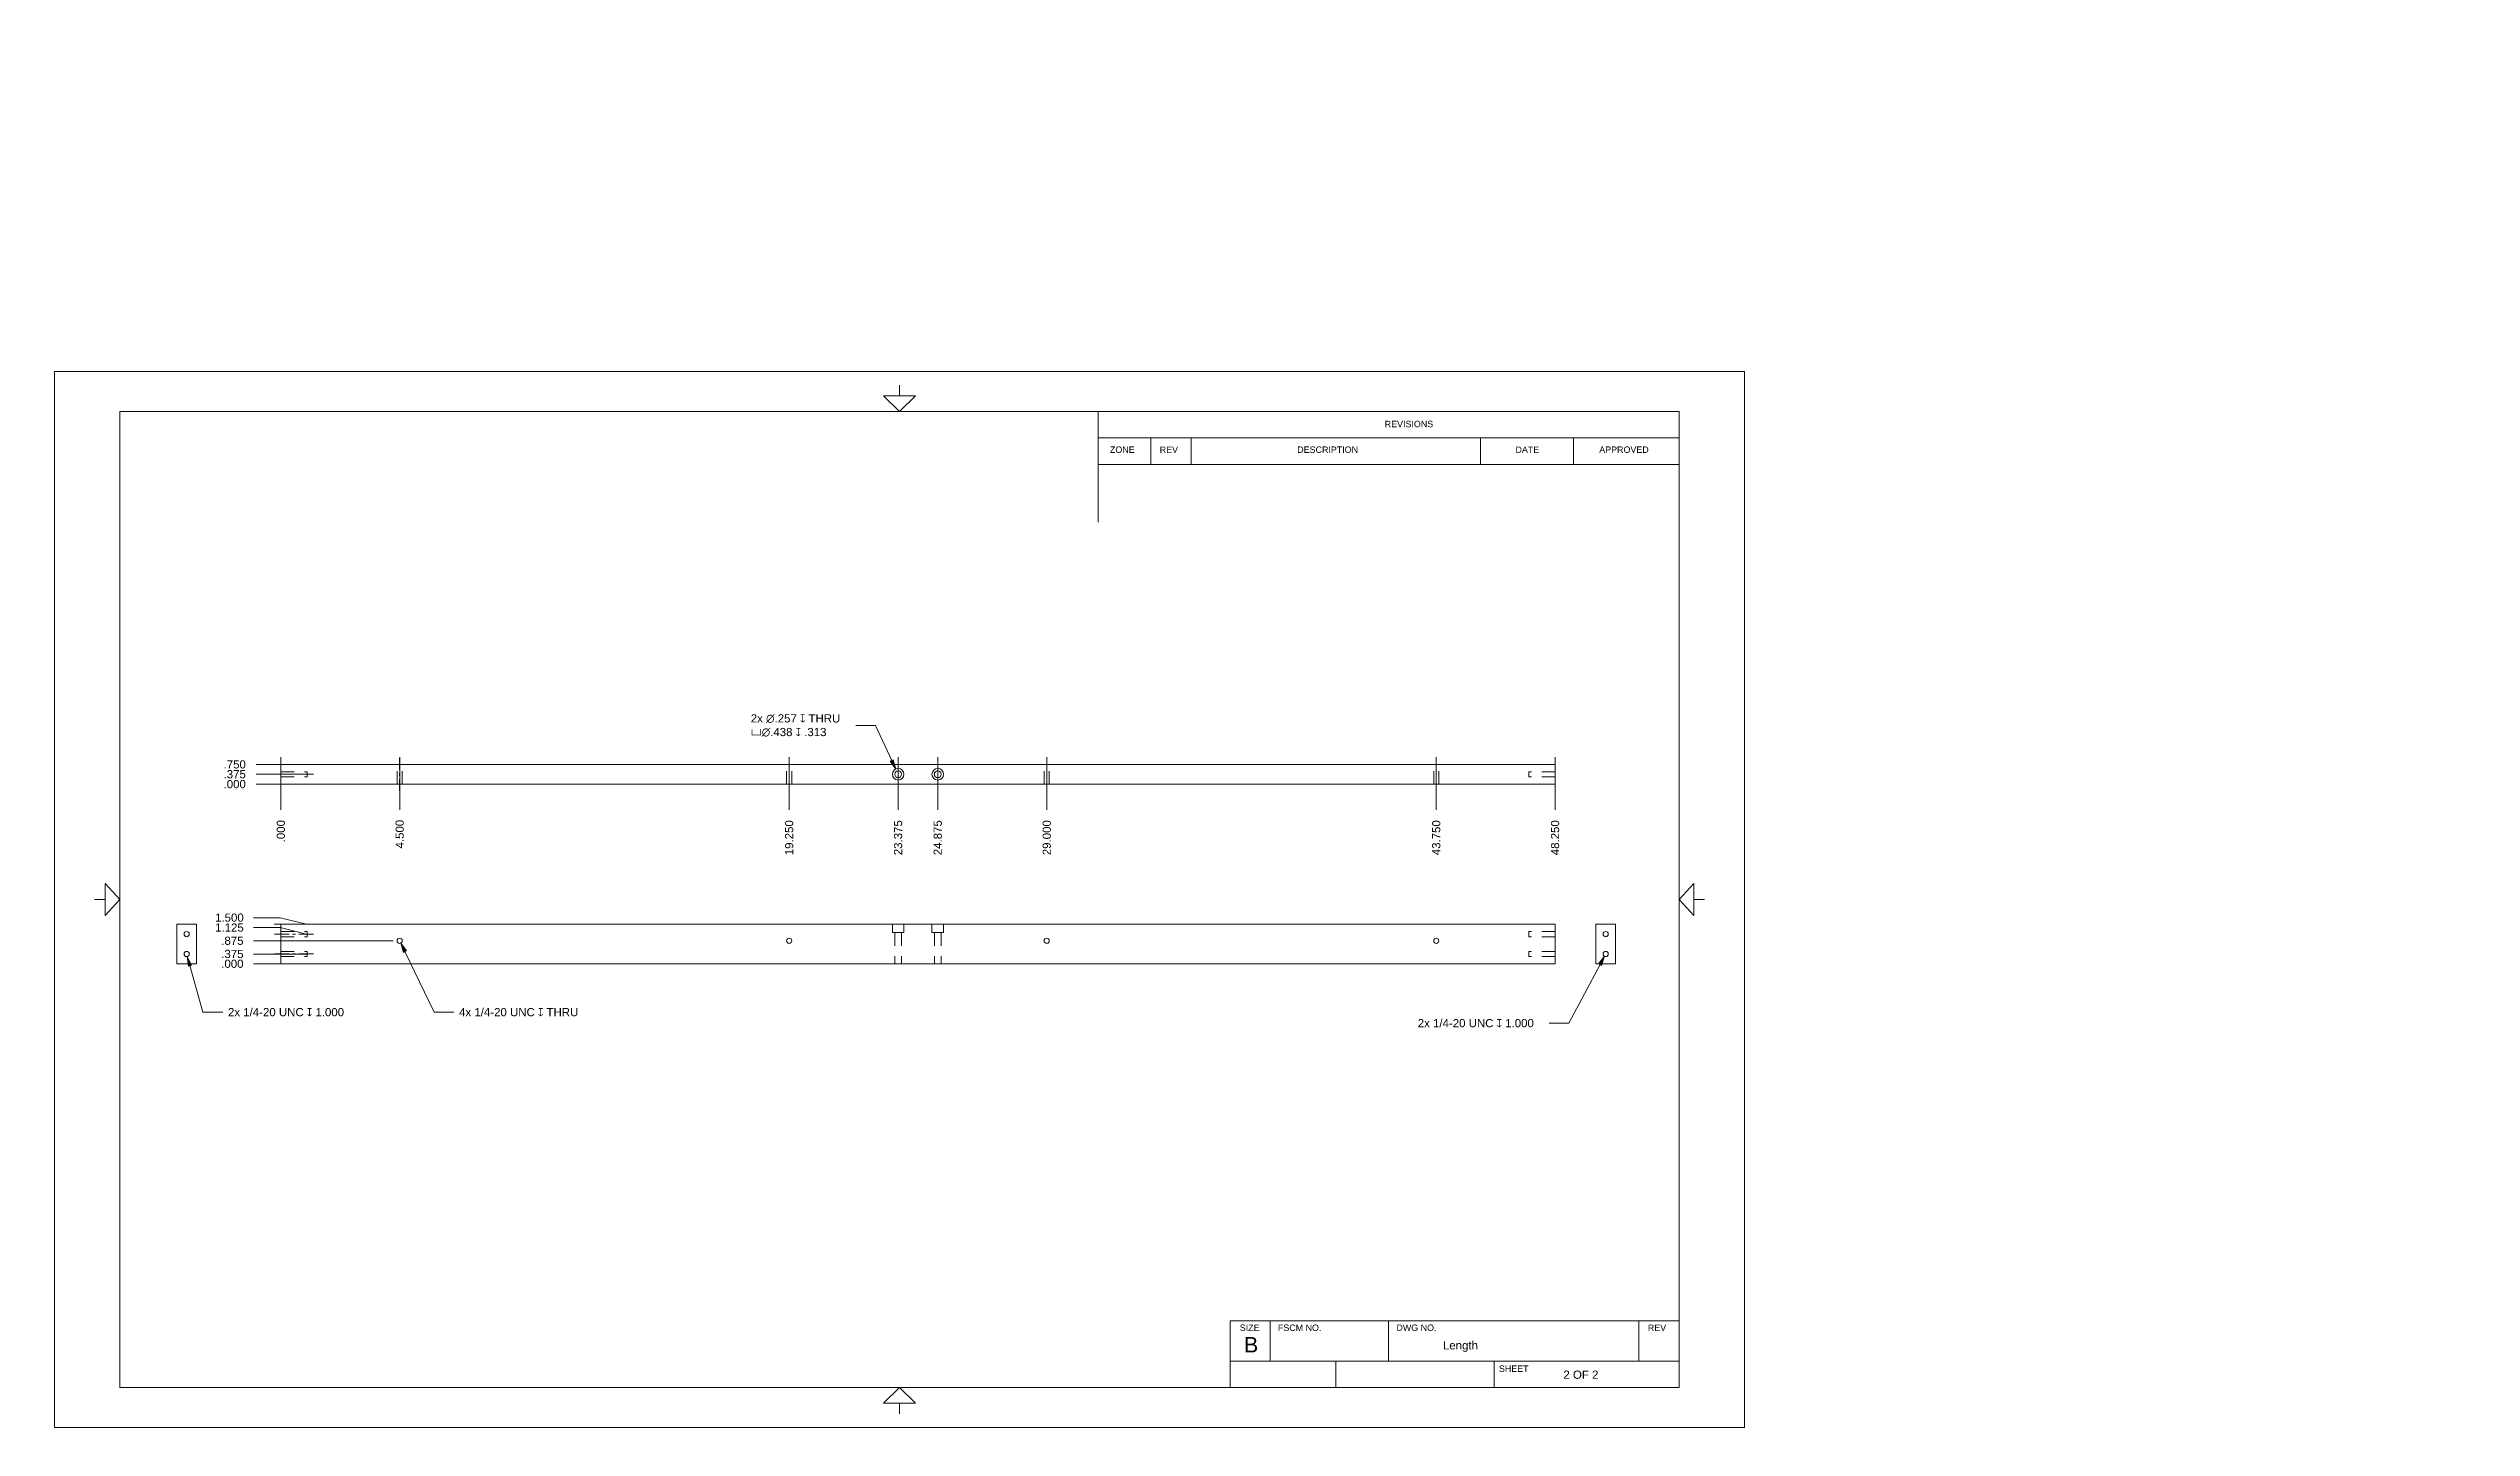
# Model space of a CAD drawing. Header units: inches. Extents: x 0.4 to 23.4, y 0.5 to 13.6.
import ezdxf

# ---------------------------------------------------------------- set-up
doc = ezdxf.new("R2010")
doc.units = ezdxf.units.IN
doc.header["$MEASUREMENT"] = 0
doc.linetypes.add('HIDDEN2', pattern=[0.1875, 0.125, -0.0625])
for name, color, linetype, lineweight in [('CENTER', 204, 'Continuous', 0), ('CONTINUOUS', 7, 'Continuous', 0), ('DIMENSIONS', 7, 'Continuous', 0), ('HIDDEN', 253, 'HIDDEN2', 0), ('VISIBLE', 7, 'Continuous', 0)]:
    doc.layers.add(name, color=color, linetype=linetype, lineweight=lineweight)
doc.dimstyles.get("Standard").update_dxf_attribs({"dimtxt": 0.18, "dimasz": 0.18, "dimexe": 0.18, "dimexo": 0.0625, "dimgap": 0.09, "dimtad": 0, "dimtih": 1, "dimtoh": 1, "dimdec": 4, "dimzin": 0, "dimdsep": 46, "dimtxsty": 'Standard', "dimcen": 0.09, "dimadec": 0, "dimazin": 0, "dimtfac": 1, "dimtdec": 4, "dimtofl": 0, "dimtmove": 0, "dimatfit": 3, "dimfxl": 1, "dimtolj": 1, "dimtzin": 0, "dimarcsym": 0})

# ---------------------------------------------------------------- blocks, each defined once
blk = doc.blocks.new('D1')
at = {"layer": 'DIMENSIONS'}
for p, q in [((2.636, 4.891), (2.386, 4.891)), ((2.581, 4.891), (2.886, 4.891)), ((2.886, 4.891), (2.636, 4.891))]:
    blk.add_line(p, q, dxfattribs=at)
at = {"layer": 'DIMENSIONS', "char_height": 0.07755, "attachment_point": 5}
for s, insert in [('{\\fArial|b0|i0|c0|p0;}', (2.046, 4.891)), ('{\\fArial|b0|i0|c0|p0;.000}{\\fArial|b0|i0|c0|p0;}', (2.185, 4.891)), ('{\\fArial|b0|i0|c0|p0;}', (2.185, 4.891)), ('{\\fArial|b0|i0|c0|p0;}', (2.185, 4.891)), ('{\\fArial|b0|i0|c0|p0;}', (2.324, 4.891))]:
    blk.add_mtext(s, dxfattribs=dict(at, insert=insert))
blk = doc.blocks.new('D2')
at = {"layer": 'DIMENSIONS'}
for p, q in [((2.636, 4.984), (2.386, 4.984)), ((2.521, 4.984), (2.886, 4.984)), ((2.886, 4.984), (2.636, 4.984))]:
    blk.add_line(p, q, dxfattribs=at)
at = {"layer": 'DIMENSIONS', "char_height": 0.07755, "attachment_point": 5}
for s, insert in [('{\\fArial|b0|i0|c0|p0;}', (2.046, 4.984)), ('{\\fArial|b0|i0|c0|p0;.375}{\\fArial|b0|i0|c0|p0;}', (2.185, 4.984)), ('{\\fArial|b0|i0|c0|p0;}', (2.185, 4.984)), ('{\\fArial|b0|i0|c0|p0;}', (2.185, 4.984)), ('{\\fArial|b0|i0|c0|p0;}', (2.324, 4.984))]:
    blk.add_mtext(s, dxfattribs=dict(at, insert=insert))
blk = doc.blocks.new('D3')
at = {"layer": 'DIMENSIONS'}
for p, q in [((2.636, 5.109), (2.386, 5.109)), ((2.886, 5.109), (2.636, 5.109)), ((3.706, 5.109), (2.886, 5.109))]:
    blk.add_line(p, q, dxfattribs=at)
at = {"layer": 'DIMENSIONS', "char_height": 0.07755, "attachment_point": 5}
for s, insert in [('{\\fArial|b0|i0|c0|p0;}', (2.046, 5.109)), ('{\\fArial|b0|i0|c0|p0;.875}{\\fArial|b0|i0|c0|p0;}', (2.185, 5.109)), ('{\\fArial|b0|i0|c0|p0;}', (2.185, 5.109)), ('{\\fArial|b0|i0|c0|p0;}', (2.185, 5.109)), ('{\\fArial|b0|i0|c0|p0;}', (2.324, 5.109))]:
    blk.add_mtext(s, dxfattribs=dict(at, insert=insert))
blk = doc.blocks.new('D4')
at = {"layer": 'DIMENSIONS'}
for p, q in [((2.636, 5.234), (2.386, 5.234)), ((2.886, 5.172), (2.636, 5.234)), ((2.891, 5.172), (2.886, 5.172))]:
    blk.add_line(p, q, dxfattribs=at)
at = {"layer": 'DIMENSIONS', "char_height": 0.07755, "attachment_point": 5}
for s, insert in [('{\\fArial|b0|i0|c0|p0;}', (1.991, 5.234)), ('{\\fArial|b0|i0|c0|p0;1.125}{\\fArial|b0|i0|c0|p0;}', (2.157, 5.234)), ('{\\fArial|b0|i0|c0|p0;}', (2.157, 5.234)), ('{\\fArial|b0|i0|c0|p0;}', (2.157, 5.234)), ('{\\fArial|b0|i0|c0|p0;}', (2.324, 5.234))]:
    blk.add_mtext(s, dxfattribs=dict(at, insert=insert))
blk = doc.blocks.new('D5')
at = {"layer": 'DIMENSIONS'}
for p, q in [((2.636, 5.328), (2.386, 5.328)), ((2.886, 5.266), (2.636, 5.328)), ((2.581, 5.266), (2.886, 5.266))]:
    blk.add_line(p, q, dxfattribs=at)
at = {"layer": 'DIMENSIONS', "char_height": 0.07755, "attachment_point": 5}
for s, insert in [('{\\fArial|b0|i0|c0|p0;}', (1.991, 5.328)), ('{\\fArial|b0|i0|c0|p0;1.500}{\\fArial|b0|i0|c0|p0;}', (2.157, 5.328)), ('{\\fArial|b0|i0|c0|p0;}', (2.157, 5.328)), ('{\\fArial|b0|i0|c0|p0;}', (2.157, 5.328)), ('{\\fArial|b0|i0|c0|p0;}', (2.324, 5.328))]:
    blk.add_mtext(s, dxfattribs=dict(at, insert=insert))
blk = doc.blocks.new('D6')
at = {"layer": 'DIMENSIONS'}
for p, q in [((2.644, 6.529), (2.644, 6.848)), ((2.644, 6.848), (2.644, 6.598)), ((2.644, 6.598), (2.644, 6.348))]:
    blk.add_line(p, q, dxfattribs=at)
at = {"layer": 'DIMENSIONS', "char_height": 0.07755, "attachment_point": 5, "rotation": 90}
for s, insert in [('{\\fArial|b0|i0|c0|p0;.000}{\\fArial|b0|i0|c0|p0;}', (2.644, 6.147)), ('{\\fArial|b0|i0|c0|p0;}', (2.644, 6.286)), ('{\\fArial|b0|i0|c0|p0;}', (2.644, 6.147)), ('{\\fArial|b0|i0|c0|p0;}', (2.644, 6.147)), ('{\\fArial|b0|i0|c0|p0;}', (2.644, 6.008))]:
    blk.add_mtext(s, dxfattribs=dict(at, insert=insert))
blk = doc.blocks.new('D7')
at = {"layer": 'DIMENSIONS'}
for p, q in [((3.769, 6.469), (3.769, 6.848)), ((3.769, 6.848), (3.769, 6.598)), ((3.769, 6.598), (3.769, 6.348))]:
    blk.add_line(p, q, dxfattribs=at)
at = {"layer": 'DIMENSIONS', "char_height": 0.07755, "attachment_point": 5, "rotation": 90}
for s, insert in [('{\\fArial|b0|i0|c0|p0;4.500}{\\fArial|b0|i0|c0|p0;}', (3.769, 6.119)), ('{\\fArial|b0|i0|c0|p0;}', (3.769, 6.286)), ('{\\fArial|b0|i0|c0|p0;}', (3.769, 6.119)), ('{\\fArial|b0|i0|c0|p0;}', (3.769, 6.119)), ('{\\fArial|b0|i0|c0|p0;}', (3.769, 5.953))]:
    blk.add_mtext(s, dxfattribs=dict(at, insert=insert))
blk = doc.blocks.new('D8')
at = {"layer": 'DIMENSIONS'}
for p, q in [((7.456, 6.469), (7.456, 6.848)), ((7.456, 6.848), (7.456, 6.598)), ((7.456, 6.598), (7.456, 6.348))]:
    blk.add_line(p, q, dxfattribs=at)
at = {"layer": 'DIMENSIONS', "char_height": 0.07755, "attachment_point": 5, "rotation": 90}
for s, insert in [('{\\fArial|b0|i0|c0|p0;19.250}{\\fArial|b0|i0|c0|p0;}', (7.456, 6.085)), ('{\\fArial|b0|i0|c0|p0;}', (7.456, 6.286)), ('{\\fArial|b0|i0|c0|p0;}', (7.456, 6.085)), ('{\\fArial|b0|i0|c0|p0;}', (7.456, 6.085)), ('{\\fArial|b0|i0|c0|p0;}', (7.456, 5.883))]:
    blk.add_mtext(s, dxfattribs=dict(at, insert=insert))
blk = doc.blocks.new('D9')
at = {"layer": 'DIMENSIONS'}
for p, q in [((8.487, 6.623), (8.487, 6.848)), ((8.487, 6.848), (8.487, 6.598)), ((8.487, 6.598), (8.487, 6.348))]:
    blk.add_line(p, q, dxfattribs=at)
at = {"layer": 'DIMENSIONS', "char_height": 0.07755, "attachment_point": 5, "rotation": 90}
for s, insert in [('{\\fArial|b0|i0|c0|p0;23.375}{\\fArial|b0|i0|c0|p0;}', (8.487, 6.085)), ('{\\fArial|b0|i0|c0|p0;}', (8.487, 6.286)), ('{\\fArial|b0|i0|c0|p0;}', (8.487, 6.085)), ('{\\fArial|b0|i0|c0|p0;}', (8.487, 6.085)), ('{\\fArial|b0|i0|c0|p0;}', (8.487, 5.883))]:
    blk.add_mtext(s, dxfattribs=dict(at, insert=insert))
blk = doc.blocks.new('D10')
at = {"layer": 'DIMENSIONS'}
for p, q in [((8.862, 6.623), (8.862, 6.848)), ((8.862, 6.848), (8.862, 6.598)), ((8.862, 6.598), (8.862, 6.348))]:
    blk.add_line(p, q, dxfattribs=at)
at = {"layer": 'DIMENSIONS', "char_height": 0.07755, "attachment_point": 5, "rotation": 90}
for s, insert in [('{\\fArial|b0|i0|c0|p0;24.875}{\\fArial|b0|i0|c0|p0;}', (8.862, 6.085)), ('{\\fArial|b0|i0|c0|p0;}', (8.862, 6.286)), ('{\\fArial|b0|i0|c0|p0;}', (8.862, 6.085)), ('{\\fArial|b0|i0|c0|p0;}', (8.862, 6.085)), ('{\\fArial|b0|i0|c0|p0;}', (8.862, 5.883))]:
    blk.add_mtext(s, dxfattribs=dict(at, insert=insert))
blk = doc.blocks.new('D11')
at = {"layer": 'DIMENSIONS'}
for p, q in [((9.894, 6.469), (9.894, 6.848)), ((9.894, 6.848), (9.894, 6.598)), ((9.894, 6.598), (9.894, 6.348))]:
    blk.add_line(p, q, dxfattribs=at)
at = {"layer": 'DIMENSIONS', "char_height": 0.07755, "attachment_point": 5, "rotation": 90}
for s, insert in [('{\\fArial|b0|i0|c0|p0;29.000}{\\fArial|b0|i0|c0|p0;}', (9.894, 6.085)), ('{\\fArial|b0|i0|c0|p0;}', (9.894, 6.286)), ('{\\fArial|b0|i0|c0|p0;}', (9.894, 6.085)), ('{\\fArial|b0|i0|c0|p0;}', (9.894, 6.085)), ('{\\fArial|b0|i0|c0|p0;}', (9.894, 5.883))]:
    blk.add_mtext(s, dxfattribs=dict(at, insert=insert))
blk = doc.blocks.new('D12')
at = {"layer": 'DIMENSIONS'}
for p, q in [((13.581, 6.777), (13.581, 6.848)), ((13.581, 6.848), (13.581, 6.598)), ((13.581, 6.598), (13.581, 6.348))]:
    blk.add_line(p, q, dxfattribs=at)
at = {"layer": 'DIMENSIONS', "char_height": 0.07755, "attachment_point": 5, "rotation": 90}
for s, insert in [('{\\fArial|b0|i0|c0|p0;43.750}{\\fArial|b0|i0|c0|p0;}', (13.581, 6.085)), ('{\\fArial|b0|i0|c0|p0;}', (13.581, 6.286)), ('{\\fArial|b0|i0|c0|p0;}', (13.581, 6.085)), ('{\\fArial|b0|i0|c0|p0;}', (13.581, 6.085)), ('{\\fArial|b0|i0|c0|p0;}', (13.581, 5.883))]:
    blk.add_mtext(s, dxfattribs=dict(at, insert=insert))
blk = doc.blocks.new('D13')
at = {"layer": 'DIMENSIONS'}
for p, q in [((14.706, 6.529), (14.706, 6.848)), ((14.706, 6.848), (14.706, 6.598)), ((14.706, 6.598), (14.706, 6.348))]:
    blk.add_line(p, q, dxfattribs=at)
at = {"layer": 'DIMENSIONS', "char_height": 0.07755, "attachment_point": 5, "rotation": 90}
for s, insert in [('{\\fArial|b0|i0|c0|p0;48.250}{\\fArial|b0|i0|c0|p0;}', (14.706, 6.085)), ('{\\fArial|b0|i0|c0|p0;}', (14.706, 6.286)), ('{\\fArial|b0|i0|c0|p0;}', (14.706, 6.085)), ('{\\fArial|b0|i0|c0|p0;}', (14.706, 6.085)), ('{\\fArial|b0|i0|c0|p0;}', (14.706, 5.883))]:
    blk.add_mtext(s, dxfattribs=dict(at, insert=insert))
blk = doc.blocks.new('D14')
at = {"layer": 'DIMENSIONS'}
for p, q in [((2.659, 6.592), (2.409, 6.592)), ((2.581, 6.592), (2.909, 6.592)), ((2.909, 6.592), (2.659, 6.592))]:
    blk.add_line(p, q, dxfattribs=at)
at = {"layer": 'DIMENSIONS', "char_height": 0.07755, "attachment_point": 5}
for s, insert in [('{\\fArial|b0|i0|c0|p0;}', (2.068, 6.592)), ('{\\fArial|b0|i0|c0|p0;.000}{\\fArial|b0|i0|c0|p0;}', (2.207, 6.592)), ('{\\fArial|b0|i0|c0|p0;}', (2.207, 6.592)), ('{\\fArial|b0|i0|c0|p0;}', (2.207, 6.592)), ('{\\fArial|b0|i0|c0|p0;}', (2.346, 6.592))]:
    blk.add_mtext(s, dxfattribs=dict(at, insert=insert))
blk = doc.blocks.new('D15')
at = {"layer": 'DIMENSIONS'}
for p, q in [((2.659, 6.686), (2.409, 6.686)), ((2.521, 6.686), (2.909, 6.686)), ((2.909, 6.686), (2.659, 6.686))]:
    blk.add_line(p, q, dxfattribs=at)
at = {"layer": 'DIMENSIONS', "char_height": 0.07755, "attachment_point": 5}
for s, insert in [('{\\fArial|b0|i0|c0|p0;}', (2.068, 6.686)), ('{\\fArial|b0|i0|c0|p0;.375}{\\fArial|b0|i0|c0|p0;}', (2.207, 6.686)), ('{\\fArial|b0|i0|c0|p0;}', (2.207, 6.686)), ('{\\fArial|b0|i0|c0|p0;}', (2.207, 6.686)), ('{\\fArial|b0|i0|c0|p0;}', (2.346, 6.686))]:
    blk.add_mtext(s, dxfattribs=dict(at, insert=insert))
blk = doc.blocks.new('D16')
at = {"layer": 'DIMENSIONS'}
for p, q in [((2.659, 6.779), (2.409, 6.779)), ((2.581, 6.779), (2.909, 6.779)), ((2.909, 6.779), (2.659, 6.779))]:
    blk.add_line(p, q, dxfattribs=at)
at = {"layer": 'DIMENSIONS', "char_height": 0.07755, "attachment_point": 5}
for s, insert in [('{\\fArial|b0|i0|c0|p0;}', (2.068, 6.779)), ('{\\fArial|b0|i0|c0|p0;.750}{\\fArial|b0|i0|c0|p0;}', (2.207, 6.779)), ('{\\fArial|b0|i0|c0|p0;}', (2.207, 6.779)), ('{\\fArial|b0|i0|c0|p0;}', (2.207, 6.779)), ('{\\fArial|b0|i0|c0|p0;}', (2.346, 6.779))]:
    blk.add_mtext(s, dxfattribs=dict(at, insert=insert))
blk = doc.blocks.new('BLOCK20')
at = {"layer": 'CONTINUOUS'}
for p, q in [((16.5, 10.5), (0.5, 10.5)), ((0.5, 10.5), (0.5, 0.5)), ((8.5, 10.37), (8.5, 10.27)), ((16.5, 0.5), (16.5, 10.5)), ((15.88, 10.12), (1.12, 10.12)), ((1.12, 10.12), (1.12, 0.88)), ((10.38, 10.12), (10.38, 9.073)), ((15.88, 0.88), (15.88, 10.12)), ((10.38, 9.87), (15.88, 9.87)), ((10.88, 9.62), (10.88, 9.87)), ((11.26, 9.62), (11.26, 9.87)), ((14, 9.62), (14, 9.87)), ((14.88, 9.62), (14.88, 9.87)), ((10.38, 9.62), (15.88, 9.62)), ((0.88, 5.5), (0.98, 5.5)), ((16.12, 5.5), (16.02, 5.5)), ((11.63, 1.51), (15.88, 1.51)), ((11.63, 0.88), (11.63, 1.51)), ((12.01, 1.13), (12.01, 1.51)), ((13.13, 1.13), (13.13, 1.51)), ((15.5, 1.13), (15.5, 1.51)), ((11.63, 1.13), (15.88, 1.13)), ((12.63, 0.88), (12.63, 1.13)), ((14.13, 0.88), (14.13, 1.13)), ((1.12, 0.88), (15.88, 0.88)), ((8.5, 0.63), (8.5, 0.73)), ((0.5, 0.5), (16.5, 0.5))]:
    blk.add_line(p, q, dxfattribs=at)
for points in [[(8.35, 10.27), (8.65, 10.27), (8.5, 10.12), (8.5, 10.12), (8.35, 10.27)], [(0.98, 5.35), (0.98, 5.65), (1.12, 5.5), (1.12, 5.5), (0.98, 5.35)], [(16.02, 5.35), (16.02, 5.65), (15.88, 5.5), (15.88, 5.5), (16.02, 5.35)], [(8.35, 0.73), (8.65, 0.73), (8.5, 0.88), (8.5, 0.88), (8.35, 0.73)]]:
    blk.add_lwpolyline(points, dxfattribs=at)
for s, insert, char_height, attachment_point in [('{\\fArial|b0|i0|c0|p0;\\C7;REVISIONS}{\\fArial|b0|i0|c0|p0;\\C7;}', (13.093, 10.002), 0.06032, 4), ('{\\fArial|b0|i0|c0|p0;\\C7;ZONE}{\\fArial|b0|i0|c0|p0;\\C7;}', (10.492, 9.759), 0.06032, 4), ('{\\fArial|b0|i0|c0|p0;\\C7;REV}{\\fArial|b0|i0|c0|p0;\\C7;}', (10.963, 9.759), 0.06032, 4), ('{\\fArial|b0|i0|c0|p0;\\C7;DESCRIPTION}{\\fArial|b0|i0|c0|p0;\\C7;}', (12.265, 9.759), 0.06032, 4), ('{\\fArial|b0|i0|c0|p0;\\C7;DATE}{\\fArial|b0|i0|c0|p0;\\C7;}', (14.331, 9.759), 0.06032, 4), ('{\\fArial|b0|i0|c0|p0;\\C7;APPROVED}{\\fArial|b0|i0|c0|p0;\\C7;}', (15.124, 9.759), 0.06032, 4), ('{\\fArial|b0|i0|c0|p0;\\C7;SIZE}{\\fArial|b0|i0|c0|p0;\\C7;}', (11.721, 1.445), 0.06032, 4), ('{\\fArial|b0|i0|c0|p0;\\C7;FSCM NO.}{\\fArial|b0|i0|c0|p0;\\C7;}', (12.082, 1.445), 0.06032, 4), ('{\\fArial|b0|i0|c0|p0;\\C7;DWG NO.}{\\fArial|b0|i0|c0|p0;\\C7;}', (13.204, 1.445), 0.06032, 4), ('{\\fArial|b0|i0|c0|p0;\\C7;REV}{\\fArial|b0|i0|c0|p0;\\C7;}', (15.584, 1.445), 0.06032, 4), ('{\\fArial|b0|i0|c0|p0;\\C7;B}{\\fArial|b0|i0|c0|p0;\\C7;}', (11.76, 1.284), 0.14649, 4), ('{\\fArial|b0|i0|c0|p0;\\C7;Length}{\\fArial|b0|i0|c0|p0;\\C7;}', (13.644, 1.267), 0.07755, 4), ('{\\fArial|b0|i0|c0|p0;\\C7;SHEET}{\\fArial|b0|i0|c0|p0;\\C7;}', (14.174, 1.057), 0.06032, 4), ('{\\fArial|b0|i0|c0|p0;\\C7;2 OF 2}{\\fArial|b0|i0|c0|p0;\\C7;}', (14.95, 1), 0.07755, 5), ('{\\fArial|b0|i0|c0|p0;\\C7;}', (0.444, 0.59), 0.18096, 4)]:
    blk.add_mtext(s, dxfattribs=dict(at, insert=insert, char_height=char_height, attachment_point=attachment_point))

msp = doc.modelspace()

# ---------------------------------------------------------------- hatches: boundary and pattern name
for points in [[(8.4401, 6.8231), (8.4643, 6.7352), (8.4129, 6.8105)], [(3.8047, 4.9997), (3.7792, 5.0873), (3.8317, 5.0127)], [(1.7685, 4.8701), (1.7586, 4.9608), (1.7974, 4.8782)], [(15.1177, 4.8903), (15.1731, 4.9627), (15.1442, 4.8762)]]:
    msp.add_hatch(color=7).paths.add_polyline_path(points, flags=0)

# ---------------------------------------------------------------- linework, layer by layer
at = {"layer": 'CENTER'}
for p, q in [((2.7235, 6.6855), (2.5835, 6.6855)), ((2.7535, 6.6855), (2.7835, 6.6855)), ((2.8135, 6.6855), (2.9535, 6.6855)), ((3.7685, 6.7305), (3.7685, 6.8393)), ((3.7685, 6.6705), (3.7685, 6.7005)), ((7.456, 6.7305), (7.456, 6.8393)), ((7.456, 6.6705), (7.456, 6.7005)), ((9.8935, 6.7305), (9.8935, 6.8393)), ((9.8935, 6.6705), (9.8935, 6.7005)), ((13.581, 6.7305), (13.581, 6.8393)), ((13.581, 6.6705), (13.581, 6.7005)), ((3.7685, 6.6405), (3.7685, 6.5318)), ((7.456, 6.6405), (7.456, 6.5318)), ((9.8935, 6.6405), (9.8935, 6.5318)), ((13.581, 6.6405), (13.581, 6.5318)), ((2.7235, 5.1719), (2.5835, 5.1719)), ((2.7535, 5.1719), (2.7835, 5.1719)), ((2.8135, 5.1719), (2.9535, 5.1719)), ((2.7235, 4.9844), (2.5835, 4.9844)), ((2.7535, 4.9844), (2.7835, 4.9844)), ((2.8135, 4.9844), (2.9535, 4.9844))]:
    msp.add_line(p, q, dxfattribs=at)
at = {"layer": 'CONTINUOUS'}
for p, q in [((8.2733, 7.148), (8.0858, 7.148)), ((8.4265, 6.8168), (8.2733, 7.148)), ((8.4265, 6.8168), (8.4265, 6.8168)), ((1.7829, 4.8741), (1.7829, 4.8741)), ((1.7829, 4.8741), (1.9069, 4.4328)), ((3.8182, 5.0062), (3.8182, 5.0062)), ((3.8182, 5.0062), (4.0945, 4.4328)), ((15.131, 4.8832), (14.8369, 4.3288)), ((15.131, 4.8832), (15.131, 4.8832)), ((1.9069, 4.4328), (2.0944, 4.4328)), ((4.0945, 4.4328), (4.282, 4.4328)), ((14.8369, 4.3288), (14.6494, 4.3288))]:
    msp.add_line(p, q, dxfattribs=at)
for points in [[(8.4643, 6.7352), (8.4129, 6.8105), (8.4401, 6.8231), (8.4643, 6.7352)], [(3.7792, 5.0873), (3.8317, 5.0127), (3.8047, 4.9997), (3.7792, 5.0873)], [(1.7586, 4.9608), (1.7974, 4.8782), (1.7685, 4.8701), (1.7586, 4.9608)], [(15.1731, 4.9627), (15.1442, 4.8762), (15.1177, 4.8903), (15.1731, 4.9627)]]:
    msp.add_lwpolyline(points, dxfattribs=at)
at = {"layer": 'HIDDEN'}
for p, q in [((2.6435, 6.71), (2.8935, 6.71)), ((2.6435, 6.661), (2.8935, 6.661)), ((2.8935, 6.6855), (2.8935, 6.71)), ((2.8935, 6.661), (2.8935, 6.6855)), ((3.744, 6.5918), (3.744, 6.7793)), ((3.793, 6.5918), (3.793, 6.7793)), ((7.4315, 6.5918), (7.4315, 6.7793)), ((7.4805, 6.5918), (7.4805, 6.7793)), ((9.869, 6.5918), (9.869, 6.7793)), ((9.918, 6.5918), (9.918, 6.7793)), ((13.5565, 6.5918), (13.5565, 6.7793)), ((13.6055, 6.5918), (13.6055, 6.7793)), ((14.456, 6.71), (14.456, 6.661)), ((14.706, 6.71), (14.456, 6.71)), ((14.706, 6.661), (14.456, 6.661)), ((2.6435, 5.1964), (2.8935, 5.1964)), ((2.6435, 5.1474), (2.8935, 5.1474)), ((2.8935, 5.1474), (2.8935, 5.1964)), ((8.4326, 5.2656), (8.4326, 5.1875)), ((8.4326, 5.1875), (8.542, 5.1875)), ((8.4552, 5.1875), (8.4552, 4.8906)), ((8.5194, 5.1875), (8.5194, 4.8906)), ((8.542, 5.2656), (8.542, 5.1875)), ((8.8076, 5.2656), (8.8076, 5.1875)), ((8.8076, 5.1875), (8.917, 5.1875)), ((8.8302, 5.1875), (8.8302, 4.8906)), ((8.8944, 5.1875), (8.8944, 4.8906)), ((8.917, 5.2656), (8.917, 5.1875)), ((14.456, 5.1964), (14.456, 5.1719)), ((14.706, 5.1964), (14.456, 5.1964)), ((14.456, 5.1719), (14.456, 5.1474)), ((14.706, 5.1474), (14.456, 5.1474)), ((2.6435, 5.0089), (2.8935, 5.0089)), ((2.6435, 4.9599), (2.8935, 4.9599)), ((2.8935, 4.9599), (2.8935, 5.0089)), ((14.456, 5.0089), (14.456, 4.9844)), ((14.706, 5.0089), (14.456, 5.0089)), ((14.456, 4.9844), (14.456, 4.9599)), ((14.706, 4.9599), (14.456, 4.9599))]:
    msp.add_line(p, q, dxfattribs=at)
at = {"layer": 'VISIBLE'}
for p, q in [((14.706, 6.7793), (2.6435, 6.7793)), ((2.6435, 6.7793), (2.6435, 6.5918)), ((14.706, 6.7793), (14.706, 6.5918)), ((2.6435, 6.5918), (14.706, 6.5918)), ((1.6582, 5.2656), (1.6582, 4.8906)), ((1.6582, 5.2656), (1.8457, 5.2656)), ((1.8457, 4.8906), (1.8457, 5.2656)), ((2.6435, 4.8906), (2.6435, 5.2656)), ((2.6435, 5.2656), (14.706, 5.2656)), ((14.706, 5.2656), (14.706, 4.8906)), ((15.0909, 5.2656), (15.0909, 4.8906)), ((15.2784, 5.2656), (15.0909, 5.2656)), ((15.2784, 4.8906), (15.2784, 5.2656)), ((1.6582, 4.8906), (1.8457, 4.8906)), ((14.706, 4.8906), (2.6435, 4.8906)), ((15.2784, 4.8906), (15.0909, 4.8906))]:
    msp.add_line(p, q, dxfattribs=at)
for centre, radius in [((8.4873, 6.6855), 0.0547), ((8.4873, 6.6855), 0.0321), ((8.8623, 6.6855), 0.0547), ((8.8623, 6.6855), 0.0321), ((1.752, 5.1719), 0.0245), ((3.7685, 5.1094), 0.0245), ((7.456, 5.1094), 0.0245), ((9.8935, 5.1094), 0.0245), ((13.581, 5.1094), 0.0245), ((15.1846, 5.1719), 0.0245), ((1.752, 4.9844), 0.0245), ((15.1846, 4.9844), 0.0245)]:
    msp.add_circle(centre, radius, dxfattribs=at)

# ---------------------------------------------------------------- block references
at = {"layer": 'CONTINUOUS'}
msp.add_blockref('BLOCK20', (0, 0), dxfattribs=at)

# ---------------------------------------------------------------- texts
at = {"layer": 'CONTINUOUS', "char_height": 0.0775537, "attachment_point": 4}
for s, insert in [('{\\fArial|b0|i0|c0|p0;\\C7;2x }{\\fAlibre Symbols|b0|i0|c0|p0;\\C7;n}{\\fArial|b0|i0|c0|p0;\\C7;.257 }{\\fAlibre Symbols|b0|i0|c0|p0;\\C7;x}{\\fArial|b0|i0|c0|p0;\\C7; THRU}{\\fArial|b0|i0|c0|p0;\\C7;\\P}{\\fAlibre Symbols|b0|i0|c0|p0;\\C7;vn}{\\fArial|b0|i0|c0|p0;\\C7;.438 }{\\fAlibre Symbols|b0|i0|c0|p0;\\C7;x}{\\fArial|b0|i0|c0|p0;\\C7; .313}{\\fArial|b0|i0|c0|p0;\\C7;}', (7.0921, 7.148)), ('{\\fArial|b0|i0|c0|p0;\\C7;2x 1/4-20 UNC }{\\fAlibre Symbols|b0|i0|c0|p0;\\C7;x}{\\fArial|b0|i0|c0|p0;\\C7; 1.000}{\\fArial|b0|i0|c0|p0;\\C7;}', (2.1436, 4.4328)), ('{\\fArial|b0|i0|c0|p0;\\C7;4x 1/4-20 UNC }{\\fAlibre Symbols|b0|i0|c0|p0;\\C7;x}{\\fArial|b0|i0|c0|p0;\\C7; THRU}{\\fArial|b0|i0|c0|p0;\\C7;}', (4.3312, 4.4328)), ('{\\fArial|b0|i0|c0|p0;\\C7;2x 1/4-20 UNC }{\\fAlibre Symbols|b0|i0|c0|p0;\\C7;x}{\\fArial|b0|i0|c0|p0;\\C7; 1.000}{\\fArial|b0|i0|c0|p0;\\C7;}', (13.4058, 4.3288))]:
    msp.add_mtext(s, dxfattribs=dict(at, insert=insert))

# ---------------------------------------------------------------- dimensions: what is measured, and where the dimension line sits
at = {"layer": 'DIMENSIONS'}
for feature_location, offset, origin, picture, middle, turn in [((2.6435324301, 6.7792811018), (8.2384067896, 6.7792811018), (2.6435324301, 6.5917811018), 'D16', (10.8819392197, 13.5585622037), 360), ((2.5835, 6.6855), (8.2984, 6.7793), (2.6435, 6.5918), 'D15', (10.8819, 13.4648), 360), ((2.6435324301, 6.5917811018), (8.2384067145, 6.7792811018), (2.6435324301, 6.5917811018), 'D14', (10.8819391446, 13.3710622037), 360), ((2.6435324301, 6.5917811018), (8.6747824301, 6.3345952973), (2.6435324301, 6.5917811018), 'D6', (11.3183148602, 12.9263763991), 90), ((3.7685, 6.5318), (8.6748, 6.3668), (2.6435, 6.5918), 'D7', (12.4433, 12.8986), 90), ((7.456, 6.5318), (8.6748, 6.3321), (2.6435, 6.5918), 'D8', (16.1308, 12.8639), 90), ((8.4873, 6.6855), (8.6748, 6.1783), (2.6435, 6.5918), 'D9', (17.1621, 12.8639), 90), ((8.8623, 6.6855), (8.6748, 6.1783), (2.6435, 6.5918), 'D10', (17.5371, 12.8639), 90), ((9.8935, 6.5318), (8.6748, 6.3321), (2.6435, 6.5918), 'D11', (18.5683, 12.8639), 90), ((13.5810324301, 6.8392811018), (8.6747824301, 6.0245953874), (2.6435324301, 6.5917811018), 'D12', (22.2558148602, 12.8638764892), 90), ((14.7060324301, 6.5917811018), (8.6747824301, 6.2720953874), (2.6435324301, 6.5917811018), 'D13', (23.3808148602, 12.8638764892), 90), ((2.6435, 5.2656), (8.1885, 5.1406), (2.6435, 4.8906), 'D5', (10.8321, 10.4063), 360), ((2.9535, 5.1719), (7.8785, 5.1406), (2.6435, 4.8906), 'D4', (10.8321, 10.3125), 360), ((3.7685, 5.1094), (7.0913, 5.0781), (2.6435, 4.8906), 'D3', (10.8599, 10.1875), 360), ((2.5835, 4.9844), (8.2763, 5.0781), (2.6435, 4.8906), 'D2', (10.8599, 10.0625), 360), ((2.6435324301, 4.8906323403), (8.2163274269, 5.0781323403), (2.6435324301, 4.8906323403), 'D1', (10.859859857, 9.9687646806), 360)]:
    dim = msp.add_ordinate_dim(feature_location=feature_location, offset=offset, dtype=0, origin=origin, dimstyle='Standard', override={"dimtxt": 0.098408, "dimtad": 0, "dimdec": 3, "dimzin": 0, "dimse1": 0, "dimse2": 0, "dimsd1": 0, "dimsd2": 0, "dimadec": 3, "dimazin": 0, "dimtol": 0, "dimlim": 0, "dimtp": 0, "dimtm": 0, "dimtdec": 3}, dxfattribs=at)
    dim.commit()
    dim.dimension.update_dxf_attribs({"geometry": picture, "text_midpoint": middle, "text_rotation": turn})

doc.saveas('drawing.dxf')
